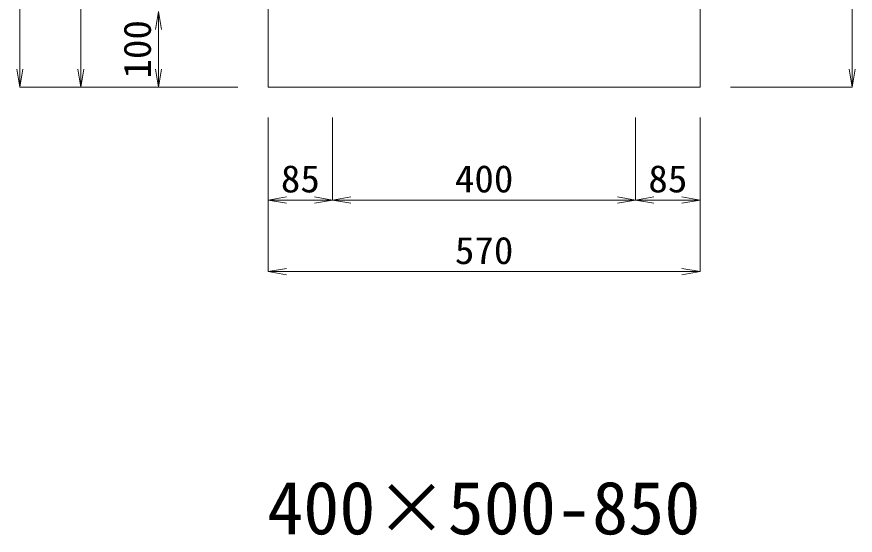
# Model space of a CAD drawing. Units: millimetres at full size. Extents: x -734 to 58102, y 49499 to 87169.
# Drawn here: x 35169 to 36276, y 59276 to 59960 of the extents above; entities that cross this region are included whole.
import ezdxf
from ezdxf.enums import TextEntityAlignment as Align

# ---------------------------------------------------------------- set-up
doc = ezdxf.new("R2010")
doc.units = ezdxf.units.MM
doc.header["$LTSCALE"] = 50
doc.layers.add('0_2', color=7, linetype='Continuous')
doc.layers.add('寸法線', color=7, linetype='Continuous', lineweight=13)
doc.layers.add('本体', color=2, linetype='Continuous', lineweight=20)
doc.styles.add('ＭＳ 明朝', font='')
doc.styles.get('ＭＳ 明朝').set_extended_font_data('MS Mincho')

# ---------------------------------------------------------------- blocks, each defined once
blk = doc.blocks.new('open_arrow')
at = {"color": 0, "linetype": 'Continuous', "lineweight": -2}
blk.add_lwpolyline([(7.5, 1.25), (0, 0), (7.5, -1.25)], dxfattribs=at)

msp = doc.modelspace()

# ---------------------------------------------------------------- linework, layer by layer
at = {"layer": '寸法線'}
for p, q in [((35173.28, 59866.95), (35173.28, 60849.95)), ((36271.91, 60716.95), (36271.91, 59866.95)), ((35253.92, 60216.95), (35253.92, 59866.95)), ((35356.3, 59866.95), (35356.3, 59966.95)), ((35461.07, 59866.95), (35173.28, 59866.95)), ((35461.07, 59866.95), (35253.92, 59866.95)), ((35461.07, 59866.95), (35356.3, 59866.95)), ((36111.11, 59866.95), (36271.91, 59866.95)), ((35501.09, 59826.93), (35501.09, 59623.7)), ((35501.09, 59826.93), (35501.09, 59718.21)), ((35586.1, 59826.93), (35586.1, 59718.21)), ((35586.1, 59826.93), (35586.1, 59718.21)), ((35986.09, 59826.93), (35986.09, 59718.21)), ((35986.09, 59826.93), (35986.09, 59718.21)), ((36071.09, 59826.93), (36071.09, 59623.7)), ((36071.09, 59826.93), (36071.09, 59718.21)), ((35501.09, 59718.21), (35586.1, 59718.21)), ((35586.1, 59718.21), (35986.09, 59718.21)), ((35986.09, 59718.21), (36071.09, 59718.21)), ((35501.09, 59623.7), (36071.09, 59623.7))]:
    msp.add_line(p, q, dxfattribs=at)
at = {"layer": '本体'}
for p, q in [((35501.09, 59866.95), (35501.09, 60716.95)), ((36071.09, 59866.95), (36071.09, 60716.95)), ((35501.09, 59866.95), (36071.09, 59866.95))]:
    msp.add_line(p, q, dxfattribs=at)

# ---------------------------------------------------------------- block references
at = {"layer": '寸法線', "xscale": 3.2, "yscale": 3.2}
for p, rotation in [((35356.3, 59966.95), 270), ((35173.28, 59866.95), 90), ((35253.92, 59866.95), 90), ((35356.3, 59866.95), 90), ((36271.91, 59866.95), 90), ((35586.1, 59718.21), 180), ((35986.09, 59718.21), 180), ((36071.09, 59718.21), 180), ((36071.09, 59623.7), 180)]:
    msp.add_blockref('open_arrow', p, dxfattribs=dict(at, rotation=rotation))
for p in [(35501.09, 59718.21), (35586.1, 59718.21), (35986.09, 59718.21), (35501.09, 59623.7)]:
    msp.add_blockref('open_arrow', p, dxfattribs=at)

# ---------------------------------------------------------------- texts
at = {"layer": '0_2', "style": 'ＭＳ 明朝'}
msp.add_text('400×500-850', height=70.05, dxfattribs=at).set_placement((35785.61, 59312.21), align=Align.MIDDLE_CENTER)
at = {"layer": '寸法線', "style": 'ＭＳ 明朝', "width": 1.05}
msp.add_text('100', height=36.03, rotation=90, dxfattribs=at).set_placement((35328.28, 59916.95), align=Align.MIDDLE_CENTER)
for s, p in [('85', (35543.59, 59746.23)), ('400', (35786.09, 59746.23)), ('85', (36028.59, 59746.23)), ('570', (35786.09, 59651.72))]:
    msp.add_text(s, height=36.03, dxfattribs=at).set_placement(p, align=Align.MIDDLE_CENTER)

doc.saveas('drawing.dxf')
